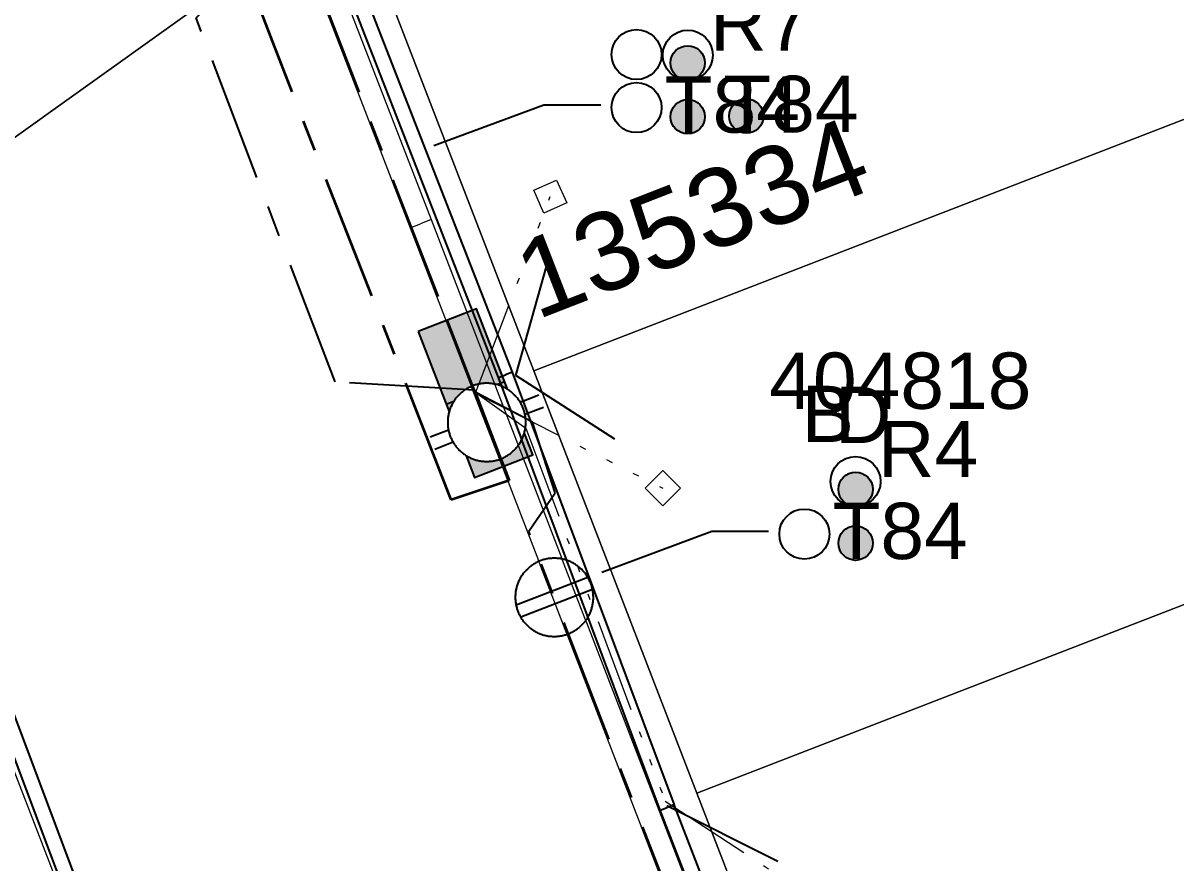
# Model space of a CAD drawing. Header units: metres. Extents: x 0 to 311631, y 0 to 6270612.
# Drawn here: x 311130.62 to 311167.52, y 6269927.39 to 6269954.25 of the extents above; entities that cross this region are included whole.
import ezdxf
from ezdxf import colors
from ezdxf.entities.mleader import LeaderData, LeaderLine
from ezdxf.enums import TextEntityAlignment as Align
from ezdxf.math import Vec2, Vec3

# ---------------------------------------------------------------- set-up
doc = ezdxf.new("R2010")
doc.units = ezdxf.units.M
doc.linetypes.add('Cable Exist UG', pattern=[7, 4, -1, 1, -1])
doc.linetypes.add('PHANTOMX2', pattern=[6.6, 3, -0.75, 0.2, -0.75, 0.2, -0.75, 0.2, -0.75])
doc.layers.get('0').update_dxf_attribs({"color": 6})
for name, color, linetype, lineweight in [('_User Miscellaneous1', 30, 'Continuous', 13), ('_User_LV_Exist', 5, 'Continuous', 35), ('Cadastre Developer_SP_NEW', 92, 'Continuous', 15), ('Cadastre Land Parcels_SP_EXT', 118, 'Continuous', 15), ('Cadastre Roads_SP_EXT', 218, 'Continuous', 15), ('Mains_LV_EXT', 163, 'Continuous', 25), ('Mains_LV_SL_EXT', 135, 'Continuous', 25), ('Services_SP_EXT', 42, 'PHANTOMX2', 20), ('Services_SP_MOD', 3, 'PHANTOMX2', 20)]:
    doc.layers.add(name, color=color, linetype=linetype, lineweight=lineweight)
for name, color, linetype in [('Duct_SP_EXT', 30, 'Continuous'), ('Equip_LV_EXT', 7, 'Continuous'), ('SupportsUG_SP_LV_EXT', 7, 'Continuous'), ('Trench_SP_EXT', 7, 'Continuous')]:
    doc.layers.add(name, color=color, linetype=linetype)
doc.styles.add('iecARIAL', font='arial.ttf', dxfattribs={"height": 2})
doc.styles.get("Standard").update_dxf_attribs({"font": 'arial.ttf'})

# ---------------------------------------------------------------- blocks, each defined once
blk = doc.blocks.new('PILLAR_EXT')
blk.add_hatch(color=256).paths.add_polyline_path([(-2.5, 1), (-2.5, -1), (2.5, -1), (2.5, 1)])
for p, q in [((0, 1), (0, -1)), ((-2.5, 0), (2.5, 0))]:
    blk.add_line(p, q)
at = {"ltscale": 10}
blk.add_line((2.5, 0), (-2.5, 0), dxfattribs=at)
blk.add_lwpolyline([(-2.5, -1), (-1.25, -1), (1.25, -1), (2.5, -1), (2.5, 1), (-2.5, 1)], close=True)
at = {"width": 0.9, "flags": 8}
blk.add_attdef('ASSET_NUM', text='', height=2, rotation=90, dxfattribs=at).set_placement((-2, 4), align=Align.MIDDLE_LEFT)
for tag, p, flags in [('OWNED_BY', (0, -0.2), 9), ('STATE', (0, -0.4), 9), ('SUPPORT_TYPE', (0, -0.6), 9), ('USAGE', (0, -0.8), 9), ('LEGEND', (0, -1), 9), ('LOCATION', (0, -1.2), 9), ('NOTES', (0, -1.4), 9), ('PARENT', (0, -1.6), 9), ('STREETNAME', (0, -1.8), 9), ('SUBURB', (0, -2), 1)]:
    blk.add_attdef(tag, p, '', height=0.2, dxfattribs=dict(flags=flags))
blk = doc.blocks.new('DUCT_EXT')
blk.add_circle((0, 0.8), 0.8)
at = {"flags": 1}
blk.add_attdef('Z', (0, 0), '', height=0.2, dxfattribs=at)
at = {"flags": 9}
for tag, p in [('DUCT_CODE', (0, 0)), ('XSECT_TYPE', (0, -0.2)), ('FB_REFERENCE', (0, -0.4)), ('STATE', (0, -0.6)), ('NOTES', (0, -0.8))]:
    blk.add_attdef(tag, text='', height=0.2, dxfattribs=at).set_placement(p, align=Align.MIDDLE_LEFT)
blk = doc.blocks.new('CCP_EXT')
at = {"flags": 9}
for tag, p in [('OWNED_BY', (0, -1)), ('USAGE', (0, -1.2)), ('LEGEND', (0, -1.4)), ('STATE', (0, -1.8)), ('LIFE_SUPPORT', (0, -1.6)), ('NOTES', (0, -2))]:
    blk.add_attdef(tag, text='', height=0.2, dxfattribs=at).set_placement(p, align=Align.MIDDLE_LEFT)
blk.add_wipeout([(0, 0.566), (0.566, 0), (0, -0.566), (-0.566, 0)])
blk.add_lwpolyline([(-0.566, 0), (0, 0.566), (0.566, 0), (0, -0.566), (-0.566, 0)])
at = {"flags": 1}
blk.add_attdef('Z', (0, 0), '', height=0.2, dxfattribs=at)
at = {"flags": 9}
for tag, p in [('CCP_TYPE', (0, 0)), ('CONSTRUCTED_VOLTAGE', (0, -0.2)), ('NO_PHASES', (0, -0.4)), ('OPERATING_VOLTAGE', (0, -0.6)), ('ORIENTATION', (0, -0.8))]:
    blk.add_attdef(tag, text='', height=0.2, dxfattribs=at).set_placement(p, align=Align.MIDDLE_LEFT)
blk = doc.blocks.new('LV_UG_LINKS_OPEN_EXT')
at = {"layer": 'Equip_LV_EXT'}
for tag, height, flags, p in [('ACTUAL_STATUS', 0.167, 9, (3.167, -1.667)), ('CONSTRUCTED_VOLTAGE', 0.167, 9, (3.167, -1.833)), ('NO_PHASES', 0.167, 9, (3.167, -2)), ('OPERATING_VOLTAGE', 0.2, 9, (3, -2.6)), ('ORIENTATION', 0.2, 9, (3, -2.8)), ('STATE', 0.2, 9, (3, -3)), ('SWITCH_TYPE', 0.2, 9, (3, -3.2)), ('USAGE', 0.2, 9, (3, -3.4)), ('NOTES', 0.2, 9, (3, -3.6)), ('OWNED_BY', 0.2, 9, (3, -3.8)), ('OPERATED_BY', 0.2, 9, (3, -4)), ('MAINTAINED_BY', 0.2, 9, (3, -4.2)), ('NUMBER_OF_PHASES', 0.2, 9, (3, -4.4)), ('TYPE', 0.2, 9, (3, -4.6)), ('Z', 0.2, 1, (3, -4.8))]:
    blk.add_attdef(tag, text='', height=height, dxfattribs=dict(at, flags=flags)).set_placement(p, align=Align.MIDDLE_LEFT)
blk.add_wipeout([(4, 1.25), (3.969, 1.25), (3.939, 1.248), (3.908, 1.247), (3.877, 1.244), (3.847, 1.241), (3.817, 1.236), (3.786, 1.232), (3.756, 1.226), (3.726, 1.22), (3.696, 1.213), (3.667, 1.205), (3.637, 1.196), (3.608, 1.187), (3.579, 1.177), (3.55, 1.166), (3.522, 1.155), (3.493, 1.143), (3.466, 1.13), (3.438, 1.117), (3.411, 1.102), (3.384, 1.088), (3.357, 1.072), (3.331, 1.056), (3.306, 1.039), (3.28, 1.022), (3.255, 1.004), (3.231, 0.985), (3.207, 0.966), (3.184, 0.947), (3.161, 0.926), (3.138, 0.905), (3.116, 0.884), (3.095, 0.862), (3.074, 0.839), (3.053, 0.816), (3.034, 0.793), (3.015, 0.769), (2.996, 0.745), (2.978, 0.72), (2.961, 0.694), (2.944, 0.669), (2.928, 0.643), (2.912, 0.616), (2.898, 0.589), (2.883, 0.562), (2.87, 0.534), (2.857, 0.507), (2.845, 0.478), (2.834, 0.45), (2.823, 0.421), (2.813, 0.392), (2.804, 0.363), (2.795, 0.333), (2.787, 0.304), (2.78, 0.274), (2.774, 0.244), (2.768, 0.214), (2.764, 0.183), (2.759, 0.153), (2.756, 0.123), (2.753, 0.092), (2.752, 0.061), (2.75, 0.031), (2.75, 0), (2.75, -0.031), (2.752, -0.061), (2.753, -0.092), (2.756, -0.123), (2.759, -0.153), (2.764, -0.183), (2.768, -0.214), (2.774, -0.244), (2.78, -0.274), (2.787, -0.304), (2.795, -0.333), (2.804, -0.363), (2.813, -0.392), (2.823, -0.421), (2.834, -0.45), (2.845, -0.478), (2.857, -0.507), (2.87, -0.534), (2.883, -0.562), (2.898, -0.589), (2.912, -0.616), (2.928, -0.643), (2.944, -0.669), (2.961, -0.694), (2.978, -0.72), (2.996, -0.745), (3.015, -0.769), (3.034, -0.793), (3.053, -0.816), (3.074, -0.839), (3.095, -0.862), (3.116, -0.884), (3.138, -0.905), (3.161, -0.926), (3.184, -0.947), (3.207, -0.966), (3.231, -0.985), (3.255, -1.004), (3.28, -1.022), (3.306, -1.039), (3.331, -1.056), (3.357, -1.072), (3.384, -1.088), (3.411, -1.102), (3.438, -1.117), (3.466, -1.13), (3.493, -1.143), (3.522, -1.155), (3.55, -1.166), (3.579, -1.177), (3.608, -1.187), (3.637, -1.196), (3.667, -1.205), (3.696, -1.213), (3.726, -1.22), (3.756, -1.226), (3.786, -1.232), (3.817, -1.236), (3.847, -1.241), (3.877, -1.244), (3.908, -1.247), (3.939, -1.248), (3.969, -1.25), (4, -1.25), (4.031, -1.25), (4.061, -1.248), (4.092, -1.247), (4.123, -1.244), (4.153, -1.241), (4.183, -1.236), (4.214, -1.232), (4.244, -1.226), (4.274, -1.22), (4.304, -1.213), (4.333, -1.205), (4.363, -1.196), (4.392, -1.187), (4.421, -1.177), (4.45, -1.166), (4.478, -1.155), (4.507, -1.143), (4.534, -1.13), (4.562, -1.117), (4.589, -1.102), (4.616, -1.088), (4.643, -1.072), (4.669, -1.056), (4.694, -1.039), (4.72, -1.022), (4.745, -1.004), (4.769, -0.985), (4.793, -0.966), (4.816, -0.947), (4.839, -0.926), (4.862, -0.905), (4.884, -0.884), (4.905, -0.862), (4.926, -0.839), (4.947, -0.816), (4.966, -0.793), (4.985, -0.769), (5.004, -0.745), (5.022, -0.72), (5.039, -0.694), (5.056, -0.669), (5.072, -0.643), (5.088, -0.616), (5.102, -0.589), (5.117, -0.562), (5.13, -0.534), (5.143, -0.507), (5.155, -0.478), (5.166, -0.45), (5.177, -0.421), (5.187, -0.392), (5.196, -0.363), (5.205, -0.333), (5.213, -0.304), (5.22, -0.274), (5.226, -0.244), (5.232, -0.214), (5.236, -0.183), (5.241, -0.153), (5.244, -0.123), (5.247, -0.092), (5.248, -0.061), (5.25, -0.031), (5.25, 0), (5.25, 0.031), (5.248, 0.061), (5.247, 0.092), (5.244, 0.123), (5.241, 0.153), (5.236, 0.183), (5.232, 0.214), (5.226, 0.244), (5.22, 0.274), (5.213, 0.304), (5.205, 0.333), (5.196, 0.363), (5.187, 0.392), (5.177, 0.421), (5.166, 0.45), (5.155, 0.478), (5.143, 0.507), (5.13, 0.534), (5.117, 0.562), (5.102, 0.589), (5.088, 0.616), (5.072, 0.643), (5.056, 0.669), (5.039, 0.694), (5.022, 0.72), (5.004, 0.745), (4.985, 0.769), (4.966, 0.793), (4.947, 0.816), (4.926, 0.839), (4.905, 0.862), (4.884, 0.884), (4.862, 0.905), (4.839, 0.926), (4.816, 0.947), (4.793, 0.966), (4.769, 0.985), (4.745, 1.004), (4.72, 1.022), (4.694, 1.039), (4.669, 1.056), (4.643, 1.072), (4.616, 1.088), (4.589, 1.102), (4.562, 1.117), (4.534, 1.13), (4.507, 1.143), (4.478, 1.155), (4.45, 1.166), (4.421, 1.177), (4.392, 1.187), (4.363, 1.196), (4.333, 1.205), (4.304, 1.213), (4.274, 1.22), (4.244, 1.226), (4.214, 1.232), (4.183, 1.236), (4.153, 1.241), (4.123, 1.244), (4.092, 1.247), (4.061, 1.248), (4.031, 1.25)]).dxf.layer = 'Equip_LV_EXT'
for p, q in [((3.792, 1.863), (3.792, 1.232)), ((4.208, 1.863), (4.208, 1.232)), ((3.792, -1.232), (3.792, -1.863)), ((4.208, -1.232), (4.208, -1.863))]:
    blk.add_line(p, q, dxfattribs=at)
at = {"layer": 'Equip_LV_EXT', "flags": 128}
blk.add_lwpolyline([(4, 1.25), (3.969, 1.25), (3.939, 1.248), (3.908, 1.247), (3.877, 1.244), (3.847, 1.241), (3.817, 1.236), (3.786, 1.232), (3.756, 1.226), (3.726, 1.22), (3.696, 1.213), (3.667, 1.205), (3.637, 1.196), (3.608, 1.187), (3.579, 1.177), (3.55, 1.166), (3.522, 1.155), (3.493, 1.143), (3.466, 1.13), (3.438, 1.117), (3.411, 1.102), (3.384, 1.088), (3.357, 1.072), (3.331, 1.056), (3.306, 1.039), (3.28, 1.022), (3.255, 1.004), (3.231, 0.985), (3.207, 0.966), (3.184, 0.947), (3.161, 0.926), (3.138, 0.905), (3.116, 0.884), (3.095, 0.862), (3.074, 0.839), (3.053, 0.816), (3.034, 0.793), (3.015, 0.769), (2.996, 0.745), (2.978, 0.72), (2.961, 0.694), (2.944, 0.669), (2.928, 0.643), (2.912, 0.616), (2.898, 0.589), (2.883, 0.562), (2.87, 0.534), (2.857, 0.507), (2.845, 0.478), (2.834, 0.45), (2.823, 0.421), (2.813, 0.392), (2.804, 0.363), (2.795, 0.333), (2.787, 0.304), (2.78, 0.274), (2.774, 0.244), (2.768, 0.214), (2.764, 0.183), (2.759, 0.153), (2.756, 0.123), (2.753, 0.092), (2.752, 0.061), (2.75, 0.031), (2.75, 0), (2.75, -0.031), (2.752, -0.061), (2.753, -0.092), (2.756, -0.123), (2.759, -0.153), (2.764, -0.183), (2.768, -0.214), (2.774, -0.244), (2.78, -0.274), (2.787, -0.304), (2.795, -0.333), (2.804, -0.363), (2.813, -0.392), (2.823, -0.421), (2.834, -0.45), (2.845, -0.478), (2.857, -0.507), (2.87, -0.534), (2.883, -0.562), (2.898, -0.589), (2.912, -0.616), (2.928, -0.643), (2.944, -0.669), (2.961, -0.694), (2.978, -0.72), (2.996, -0.745), (3.015, -0.769), (3.034, -0.793), (3.053, -0.816), (3.074, -0.839), (3.095, -0.862), (3.116, -0.884), (3.138, -0.905), (3.161, -0.926), (3.184, -0.947), (3.207, -0.966), (3.231, -0.985), (3.255, -1.004), (3.28, -1.022), (3.306, -1.039), (3.331, -1.056), (3.357, -1.072), (3.384, -1.088), (3.411, -1.102), (3.438, -1.117), (3.466, -1.13), (3.493, -1.143), (3.522, -1.155), (3.55, -1.166), (3.579, -1.177), (3.608, -1.187), (3.637, -1.196), (3.667, -1.205), (3.696, -1.213), (3.726, -1.22), (3.756, -1.226), (3.786, -1.232), (3.817, -1.236), (3.847, -1.241), (3.877, -1.244), (3.908, -1.247), (3.939, -1.248), (3.969, -1.25), (4, -1.25), (4.031, -1.25), (4.061, -1.248), (4.092, -1.247), (4.123, -1.244), (4.153, -1.241), (4.183, -1.236), (4.214, -1.232), (4.244, -1.226), (4.274, -1.22), (4.304, -1.213), (4.333, -1.205), (4.363, -1.196), (4.392, -1.187), (4.421, -1.177), (4.45, -1.166), (4.478, -1.155), (4.507, -1.143), (4.534, -1.13), (4.562, -1.117), (4.589, -1.102), (4.616, -1.088), (4.643, -1.072), (4.669, -1.056), (4.694, -1.039), (4.72, -1.022), (4.745, -1.004), (4.769, -0.985), (4.793, -0.966), (4.816, -0.947), (4.839, -0.926), (4.862, -0.905), (4.884, -0.884), (4.905, -0.862), (4.926, -0.839), (4.947, -0.816), (4.966, -0.793), (4.985, -0.769), (5.004, -0.745), (5.022, -0.72), (5.039, -0.694), (5.056, -0.669), (5.072, -0.643), (5.088, -0.616), (5.102, -0.589), (5.117, -0.562), (5.13, -0.534), (5.143, -0.507), (5.155, -0.478), (5.166, -0.45), (5.177, -0.421), (5.187, -0.392), (5.196, -0.363), (5.205, -0.333), (5.213, -0.304), (5.22, -0.274), (5.226, -0.244), (5.232, -0.214), (5.236, -0.183), (5.241, -0.153), (5.244, -0.123), (5.247, -0.092), (5.248, -0.061), (5.25, -0.031), (5.25, 0), (5.25, 0.031), (5.248, 0.061), (5.247, 0.092), (5.244, 0.123), (5.241, 0.153), (5.236, 0.183), (5.232, 0.214), (5.226, 0.244), (5.22, 0.274), (5.213, 0.304), (5.205, 0.333), (5.196, 0.363), (5.187, 0.392), (5.177, 0.421), (5.166, 0.45), (5.155, 0.478), (5.143, 0.507), (5.13, 0.534), (5.117, 0.562), (5.102, 0.589), (5.088, 0.616), (5.072, 0.643), (5.056, 0.669), (5.039, 0.694), (5.022, 0.72), (5.004, 0.745), (4.985, 0.769), (4.966, 0.793), (4.947, 0.816), (4.926, 0.839), (4.905, 0.862), (4.884, 0.884), (4.862, 0.905), (4.839, 0.926), (4.816, 0.947), (4.793, 0.966), (4.769, 0.985), (4.745, 1.004), (4.72, 1.022), (4.694, 1.039), (4.669, 1.056), (4.643, 1.072), (4.616, 1.088), (4.589, 1.102), (4.562, 1.117), (4.534, 1.13), (4.507, 1.143), (4.478, 1.155), (4.45, 1.166), (4.421, 1.177), (4.392, 1.187), (4.363, 1.196), (4.333, 1.205), (4.304, 1.213), (4.274, 1.22), (4.244, 1.226), (4.214, 1.232), (4.183, 1.236), (4.153, 1.241), (4.123, 1.244), (4.092, 1.247), (4.061, 1.248), (4.031, 1.25)], close=True, dxfattribs=at)
blk = doc.blocks.new('LV_UG_LINKS_CLOSED_EXT')
at = {"layer": 'Equip_LV_EXT'}
for tag, flags, p in [('ACTUAL_STATUS', 9, (3, -2)), ('CONSTRUCTED_VOLTAGE', 9, (3, -2.2)), ('OPERATING_VOLTAGE', 9, (3, -2.6)), ('NO_PHASES', 9, (3, -2.4)), ('ORIENTATION', 9, (3, -2.8)), ('STATE', 9, (3, -3)), ('SWITCH_TYPE', 9, (3, -3.2)), ('USAGE', 9, (3, -3.4)), ('NOTES', 9, (3, -3.6)), ('OWNED_BY', 9, (3, -3.8)), ('OPERATED_BY', 9, (3, -4)), ('MAINTAINED_BY', 9, (3, -4.2)), ('NUMBER_OF_PHASES', 9, (3, -4.4)), ('TYPE', 9, (3, -4.6)), ('Z', 1, (3, -4.8))]:
    blk.add_attdef(tag, text='', height=0.2, dxfattribs=dict(at, flags=flags)).set_placement(p, align=Align.MIDDLE_LEFT)
blk.add_wipeout([(4, 1.25), (3.969, 1.25), (3.939, 1.248), (3.908, 1.247), (3.877, 1.244), (3.847, 1.241), (3.817, 1.236), (3.786, 1.232), (3.756, 1.226), (3.726, 1.22), (3.696, 1.213), (3.667, 1.205), (3.637, 1.196), (3.608, 1.187), (3.579, 1.177), (3.55, 1.166), (3.522, 1.155), (3.493, 1.143), (3.466, 1.13), (3.438, 1.117), (3.411, 1.102), (3.384, 1.088), (3.357, 1.072), (3.331, 1.056), (3.306, 1.039), (3.28, 1.022), (3.255, 1.004), (3.231, 0.985), (3.207, 0.966), (3.184, 0.947), (3.161, 0.926), (3.138, 0.905), (3.116, 0.884), (3.095, 0.862), (3.074, 0.839), (3.053, 0.816), (3.034, 0.793), (3.015, 0.769), (2.996, 0.745), (2.978, 0.72), (2.961, 0.694), (2.944, 0.669), (2.928, 0.643), (2.912, 0.616), (2.898, 0.589), (2.883, 0.562), (2.87, 0.534), (2.857, 0.507), (2.845, 0.478), (2.834, 0.45), (2.823, 0.421), (2.813, 0.392), (2.804, 0.363), (2.795, 0.333), (2.787, 0.304), (2.78, 0.274), (2.774, 0.244), (2.768, 0.214), (2.764, 0.183), (2.759, 0.153), (2.756, 0.123), (2.753, 0.092), (2.752, 0.061), (2.75, 0.031), (2.75, 0), (2.75, -0.031), (2.752, -0.061), (2.753, -0.092), (2.756, -0.123), (2.759, -0.153), (2.764, -0.183), (2.768, -0.214), (2.774, -0.244), (2.78, -0.274), (2.787, -0.304), (2.795, -0.333), (2.804, -0.363), (2.813, -0.392), (2.823, -0.421), (2.834, -0.45), (2.845, -0.478), (2.857, -0.507), (2.87, -0.534), (2.883, -0.562), (2.898, -0.589), (2.912, -0.616), (2.928, -0.643), (2.944, -0.669), (2.961, -0.694), (2.978, -0.72), (2.996, -0.745), (3.015, -0.769), (3.034, -0.793), (3.053, -0.816), (3.074, -0.839), (3.095, -0.862), (3.116, -0.884), (3.138, -0.905), (3.161, -0.926), (3.184, -0.947), (3.207, -0.966), (3.231, -0.985), (3.255, -1.004), (3.28, -1.022), (3.306, -1.039), (3.331, -1.056), (3.357, -1.072), (3.384, -1.088), (3.411, -1.102), (3.438, -1.117), (3.466, -1.13), (3.493, -1.143), (3.522, -1.155), (3.55, -1.166), (3.579, -1.177), (3.608, -1.187), (3.637, -1.196), (3.667, -1.205), (3.696, -1.213), (3.726, -1.22), (3.756, -1.226), (3.786, -1.232), (3.817, -1.236), (3.847, -1.241), (3.877, -1.244), (3.908, -1.247), (3.939, -1.248), (3.969, -1.25), (4, -1.25), (4.031, -1.25), (4.061, -1.248), (4.092, -1.247), (4.123, -1.244), (4.153, -1.241), (4.183, -1.236), (4.214, -1.232), (4.244, -1.226), (4.274, -1.22), (4.304, -1.213), (4.333, -1.205), (4.363, -1.196), (4.392, -1.187), (4.421, -1.177), (4.45, -1.166), (4.478, -1.155), (4.507, -1.143), (4.534, -1.13), (4.562, -1.117), (4.589, -1.102), (4.616, -1.088), (4.643, -1.072), (4.669, -1.056), (4.694, -1.039), (4.72, -1.022), (4.745, -1.004), (4.769, -0.985), (4.793, -0.966), (4.816, -0.947), (4.839, -0.926), (4.862, -0.905), (4.884, -0.884), (4.905, -0.862), (4.926, -0.839), (4.947, -0.816), (4.966, -0.793), (4.985, -0.769), (5.004, -0.745), (5.022, -0.72), (5.039, -0.694), (5.056, -0.669), (5.072, -0.643), (5.088, -0.616), (5.102, -0.589), (5.117, -0.562), (5.13, -0.534), (5.143, -0.507), (5.155, -0.478), (5.166, -0.45), (5.177, -0.421), (5.187, -0.392), (5.196, -0.363), (5.205, -0.333), (5.213, -0.304), (5.22, -0.274), (5.226, -0.244), (5.232, -0.214), (5.236, -0.183), (5.241, -0.153), (5.244, -0.123), (5.247, -0.092), (5.248, -0.061), (5.25, -0.031), (5.25, 0), (5.25, 0.031), (5.248, 0.061), (5.247, 0.092), (5.244, 0.123), (5.241, 0.153), (5.236, 0.183), (5.232, 0.214), (5.226, 0.244), (5.22, 0.274), (5.213, 0.304), (5.205, 0.333), (5.196, 0.363), (5.187, 0.392), (5.177, 0.421), (5.166, 0.45), (5.155, 0.478), (5.143, 0.507), (5.13, 0.534), (5.117, 0.562), (5.102, 0.589), (5.088, 0.616), (5.072, 0.643), (5.056, 0.669), (5.039, 0.694), (5.022, 0.72), (5.004, 0.745), (4.985, 0.769), (4.966, 0.793), (4.947, 0.816), (4.926, 0.839), (4.905, 0.862), (4.884, 0.884), (4.862, 0.905), (4.839, 0.926), (4.816, 0.947), (4.793, 0.966), (4.769, 0.985), (4.745, 1.004), (4.72, 1.022), (4.694, 1.039), (4.669, 1.056), (4.643, 1.072), (4.616, 1.088), (4.589, 1.102), (4.562, 1.117), (4.534, 1.13), (4.507, 1.143), (4.478, 1.155), (4.45, 1.166), (4.421, 1.177), (4.392, 1.187), (4.363, 1.196), (4.333, 1.205), (4.304, 1.213), (4.274, 1.22), (4.244, 1.226), (4.214, 1.232), (4.183, 1.236), (4.153, 1.241), (4.123, 1.244), (4.092, 1.247), (4.061, 1.248), (4.031, 1.25)]).dxf.layer = 'Equip_LV_EXT'
for p, q in [((3.792, 1.232), (3.792, -1.232)), ((4.208, 1.232), (4.208, -1.232))]:
    blk.add_line(p, q, dxfattribs=at)
at = {"layer": 'Equip_LV_EXT', "flags": 128}
blk.add_lwpolyline([(4, 1.25), (3.969, 1.25), (3.939, 1.248), (3.908, 1.247), (3.877, 1.244), (3.847, 1.241), (3.817, 1.236), (3.786, 1.232), (3.756, 1.226), (3.726, 1.22), (3.696, 1.213), (3.667, 1.205), (3.637, 1.196), (3.608, 1.187), (3.579, 1.177), (3.55, 1.166), (3.522, 1.155), (3.493, 1.143), (3.466, 1.13), (3.438, 1.117), (3.411, 1.102), (3.384, 1.088), (3.357, 1.072), (3.331, 1.056), (3.306, 1.039), (3.28, 1.022), (3.255, 1.004), (3.231, 0.985), (3.207, 0.966), (3.184, 0.947), (3.161, 0.926), (3.138, 0.905), (3.116, 0.884), (3.095, 0.862), (3.074, 0.839), (3.053, 0.816), (3.034, 0.793), (3.015, 0.769), (2.996, 0.745), (2.978, 0.72), (2.961, 0.694), (2.944, 0.669), (2.928, 0.643), (2.912, 0.616), (2.898, 0.589), (2.883, 0.562), (2.87, 0.534), (2.857, 0.507), (2.845, 0.478), (2.834, 0.45), (2.823, 0.421), (2.813, 0.392), (2.804, 0.363), (2.795, 0.333), (2.787, 0.304), (2.78, 0.274), (2.774, 0.244), (2.768, 0.214), (2.764, 0.183), (2.759, 0.153), (2.756, 0.123), (2.753, 0.092), (2.752, 0.061), (2.75, 0.031), (2.75, 0), (2.75, -0.031), (2.752, -0.061), (2.753, -0.092), (2.756, -0.123), (2.759, -0.153), (2.764, -0.183), (2.768, -0.214), (2.774, -0.244), (2.78, -0.274), (2.787, -0.304), (2.795, -0.333), (2.804, -0.363), (2.813, -0.392), (2.823, -0.421), (2.834, -0.45), (2.845, -0.478), (2.857, -0.507), (2.87, -0.534), (2.883, -0.562), (2.898, -0.589), (2.912, -0.616), (2.928, -0.643), (2.944, -0.669), (2.961, -0.694), (2.978, -0.72), (2.996, -0.745), (3.015, -0.769), (3.034, -0.793), (3.053, -0.816), (3.074, -0.839), (3.095, -0.862), (3.116, -0.884), (3.138, -0.905), (3.161, -0.926), (3.184, -0.947), (3.207, -0.966), (3.231, -0.985), (3.255, -1.004), (3.28, -1.022), (3.306, -1.039), (3.331, -1.056), (3.357, -1.072), (3.384, -1.088), (3.411, -1.102), (3.438, -1.117), (3.466, -1.13), (3.493, -1.143), (3.522, -1.155), (3.55, -1.166), (3.579, -1.177), (3.608, -1.187), (3.637, -1.196), (3.667, -1.205), (3.696, -1.213), (3.726, -1.22), (3.756, -1.226), (3.786, -1.232), (3.817, -1.236), (3.847, -1.241), (3.877, -1.244), (3.908, -1.247), (3.939, -1.248), (3.969, -1.25), (4, -1.25), (4.031, -1.25), (4.061, -1.248), (4.092, -1.247), (4.123, -1.244), (4.153, -1.241), (4.183, -1.236), (4.214, -1.232), (4.244, -1.226), (4.274, -1.22), (4.304, -1.213), (4.333, -1.205), (4.363, -1.196), (4.392, -1.187), (4.421, -1.177), (4.45, -1.166), (4.478, -1.155), (4.507, -1.143), (4.534, -1.13), (4.562, -1.117), (4.589, -1.102), (4.616, -1.088), (4.643, -1.072), (4.669, -1.056), (4.694, -1.039), (4.72, -1.022), (4.745, -1.004), (4.769, -0.985), (4.793, -0.966), (4.816, -0.947), (4.839, -0.926), (4.862, -0.905), (4.884, -0.884), (4.905, -0.862), (4.926, -0.839), (4.947, -0.816), (4.966, -0.793), (4.985, -0.769), (5.004, -0.745), (5.022, -0.72), (5.039, -0.694), (5.056, -0.669), (5.072, -0.643), (5.088, -0.616), (5.102, -0.589), (5.117, -0.562), (5.13, -0.534), (5.143, -0.507), (5.155, -0.478), (5.166, -0.45), (5.177, -0.421), (5.187, -0.392), (5.196, -0.363), (5.205, -0.333), (5.213, -0.304), (5.22, -0.274), (5.226, -0.244), (5.232, -0.214), (5.236, -0.183), (5.241, -0.153), (5.244, -0.123), (5.247, -0.092), (5.248, -0.061), (5.25, -0.031), (5.25, 0), (5.25, 0.031), (5.248, 0.061), (5.247, 0.092), (5.244, 0.123), (5.241, 0.153), (5.236, 0.183), (5.232, 0.214), (5.226, 0.244), (5.22, 0.274), (5.213, 0.304), (5.205, 0.333), (5.196, 0.363), (5.187, 0.392), (5.177, 0.421), (5.166, 0.45), (5.155, 0.478), (5.143, 0.507), (5.13, 0.534), (5.117, 0.562), (5.102, 0.589), (5.088, 0.616), (5.072, 0.643), (5.056, 0.669), (5.039, 0.694), (5.022, 0.72), (5.004, 0.745), (4.985, 0.769), (4.966, 0.793), (4.947, 0.816), (4.926, 0.839), (4.905, 0.862), (4.884, 0.884), (4.862, 0.905), (4.839, 0.926), (4.816, 0.947), (4.793, 0.966), (4.769, 0.985), (4.745, 1.004), (4.72, 1.022), (4.694, 1.039), (4.669, 1.056), (4.643, 1.072), (4.616, 1.088), (4.589, 1.102), (4.562, 1.117), (4.534, 1.13), (4.507, 1.143), (4.478, 1.155), (4.45, 1.166), (4.421, 1.177), (4.392, 1.187), (4.363, 1.196), (4.333, 1.205), (4.304, 1.213), (4.274, 1.22), (4.244, 1.226), (4.214, 1.232), (4.183, 1.236), (4.153, 1.241), (4.123, 1.244), (4.092, 1.247), (4.061, 1.248), (4.031, 1.25)], close=True, dxfattribs=at)
blk = doc.blocks.new('CABLE_LARGE_EXT')
h = blk.add_hatch(color=256)
edge = h.paths.add_edge_path()
edge.add_arc((0, 0.55), 0.55, 0, 360)
blk.add_circle((0, 0.55), 0.55)
at = {"flags": 1}
blk.add_attdef('Z', (0, 0), '', height=0.2, dxfattribs=at)
at = {"flags": 9}
for tag, p in [('COND_CODE', (0, 0)), ('STATE', (0, -0.4)), ('FB_REFERENCE', (0, -0.2)), ('XSECT_SIZE', (0, -0.6)), ('NOTES', (0, -0.8))]:
    blk.add_attdef(tag, text='', height=0.2, dxfattribs=at).set_placement(p, align=Align.MIDDLE_LEFT)

msp = doc.modelspace()

# ---------------------------------------------------------------- linework, layer by layer
at = {"layer": '_User Miscellaneous1', "transparency": 33554687}
for p, q in [((311139.075, 6269959.882), (311143.677, 6269947.962)), ((311138.403, 6269959.623), (311143.006, 6269947.703)), ((311143.006, 6269947.703), (311143.342, 6269947.832)), ((311143.677, 6269947.962), (311143.342, 6269947.832))]:
    msp.add_line(p, q, dxfattribs=at)
at = {"layer": 'Cadastre Land Parcels_SP_EXT', "linetype": 'Continuous'}
for points in [[(311174.986, 6269953.96), (311167.677, 6269972.844), (311143.428, 6269963.471), (311141.108, 6269958.284), (311146.967, 6269943.124), (311174.986, 6269953.96)], [(311180.208, 6269940.461), (311174.986, 6269953.96), (311146.967, 6269943.124), (311152.186, 6269929.623), (311180.208, 6269940.461)], [(311185.438, 6269926.95), (311180.208, 6269940.461), (311152.186, 6269929.623), (311157.41, 6269916.108), (311185.438, 6269926.95)]]:
    msp.add_lwpolyline(points, close=True, dxfattribs=at)
at = {"layer": 'Cadastre Roads_SP_EXT', "linetype": 'Continuous'}
msp.add_lwpolyline([(311124.191, 6269946.195), (311141.108, 6269958.284), (311136.427, 6269970.393), (311120.307, 6269956.251), (311122.75, 6269949.926), (311120.463, 6269944.755), (311124.191, 6269946.195)], close=True, dxfattribs=at)
at = {"layer": 'Duct_SP_EXT'}
for p, q in [((311123.608, 6269949.964), (311133.821, 6269922.847)), ((311123.158, 6269949.794), (311133.371, 6269922.677)), ((311151.463, 6269929.251), (311151.239, 6269929.164)), ((311151.464, 6269929.249), (311151.239, 6269929.164)), ((311161.227, 6269903.985), (311151.463, 6269929.251)), ((311151.014, 6269929.08), (311151.239, 6269929.164)), ((311151.015, 6269929.078), (311151.239, 6269929.164)), ((311160.78, 6269903.812), (311151.015, 6269929.078))]:
    msp.add_line(p, q, dxfattribs=at)
for points in [[(311149.111, 6269951.621), (311147.29, 6269951.621), (311143.768, 6269950.319)], [(311154.482, 6269937.984), (311152.66, 6269937.984), (311149.139, 6269936.682)]]:
    msp.add_lwpolyline(points, dxfattribs=at)
at = {"layer": 'Trench_SP_EXT', "linetype": 'Cable Exist UG'}
for points in [[(311149.562, 6269940.946), (311146.386, 6269942.982), (311147.398, 6269946.542)], [(311154.779, 6269927.431), (311151.219, 6269929.215)]]:
    msp.add_lwpolyline(points, dxfattribs=at)

# ---------------------------------------------------------------- block references
at = {"layer": 'Duct_SP_EXT'}
for name, p in [('DUCT_EXT', (311150.253, 6269952.441)), ('DUCT_EXT', (311151.892, 6269952.424)), ('CABLE_LARGE_EXT', (311151.892, 6269952.424)), ('DUCT_EXT', (311150.253, 6269950.744)), ('CABLE_LARGE_EXT', (311151.892, 6269950.703)), ('CABLE_LARGE_EXT', (311153.768, 6269950.723)), ('DUCT_EXT', (311157.263, 6269938.787)), ('CABLE_LARGE_EXT', (311157.263, 6269938.787)), ('DUCT_EXT', (311155.624, 6269937.107)), ('CABLE_LARGE_EXT', (311157.263, 6269937.066))]:
    msp.add_blockref(name, p, dxfattribs=at)
at = {"layer": 'SupportsUG_SP_LV_EXT'}
ref = msp.add_blockref('PILLAR_EXT', (311145.098, 6269942.412), dxfattribs=dict(at, rotation=291.1330036047397))
ref.add_attrib('ASSET_NUM', '135334', dxfattribs={"layer": '0', "height": 2.5, "rotation": 21.2299, "style": 'iecARIAL'}).set_placement((311146.598, 6269945.912), align=Align.MIDDLE_LEFT)

# ---------------------------------------------------------------- texts
at = {"layer": 'Duct_SP_EXT'}
for s, p in [('R7', (311152.604, 6269953.364)), ('T84', (311151.152, 6269950.744)), ('T84', (311153.028, 6269950.763)), ('404818', (311154.501, 6269941.911)), ('B', (311155.537, 6269940.849)), ('D', (311156.597, 6269940.818)), ('R4', (311157.975, 6269939.727)), ('T84', (311156.522, 6269937.107))]:
    msp.add_text(s, height=1.8, dxfattribs=at).set_placement(p)

# ---------------------------------------------------------------- next in the draw order: block references
at = {"layer": 'Services_SP_EXT', "rotation": 249.1330036366762}
msp.add_blockref('CCP_EXT', (311147.493, 6269948.698), dxfattribs=at)
at = {"layer": 'Services_SP_EXT'}
msp.add_blockref('CCP_EXT', (311151.098, 6269939.371), dxfattribs=at)

# ---------------------------------------------------------------- next in the draw order: linework, layer by layer
at = {"layer": 'Cadastre Roads_SP_EXT', "linetype": 'Continuous'}
msp.add_lwpolyline([(311193.994, 6269821.464), (311188.286, 6269836.229), (311179.912, 6269857.895), (311170.909, 6269881.185), (311166.416, 6269892.807), (311164.714, 6269897.211), (311161.912, 6269904.458), (311157.41, 6269916.108), (311152.186, 6269929.623), (311146.967, 6269943.124), (311141.108, 6269958.284), (311124.191, 6269946.195), (311137.148, 6269912.668), (311142.369, 6269899.158), (311143.056, 6269897.378), (311146.872, 6269887.504), (311151.375, 6269875.852), (311156.322, 6269863.051), (311161.51, 6269849.627), (311166.734, 6269836.108), (311171.238, 6269824.454), (311175.742, 6269812.801), (311179.723, 6269802.498), (311193.994, 6269821.464)], close=True, dxfattribs=at)

# ---------------------------------------------------------------- next in the draw order: block references
at = {"layer": 'Equip_LV_EXT', "rotation": 291.1330036047397}
for name, p in [('LV_UG_LINKS_OPEN_EXT', (311144.017, 6269945.21)), ('LV_UG_LINKS_CLOSED_EXT', (311146.18, 6269939.614))]:
    msp.add_blockref(name, p, dxfattribs=at)

# ---------------------------------------------------------------- next in the draw order: linework, layer by layer
at = {"layer": '_User Miscellaneous1', "transparency": 33554687}
for p, q in [((311143.006, 6269947.703), (311155.813, 6269914.535)), ((311143.677, 6269947.962), (311156.484, 6269914.794))]:
    msp.add_line(p, q, dxfattribs=at)
at = {"layer": 'Duct_SP_EXT'}
for p, q in [((311146.287, 6269943.083), (311140.544, 6269957.809)), ((311145.839, 6269942.909), (311140.097, 6269957.635)), ((311145.838, 6269942.912), (311146.063, 6269942.996)), ((311151.014, 6269929.08), (311145.838, 6269942.912)), ((311145.839, 6269942.909), (311146.063, 6269942.996)), ((311146.287, 6269943.083), (311146.063, 6269942.996)), ((311146.288, 6269943.08), (311146.063, 6269942.996)), ((311151.464, 6269929.249), (311146.288, 6269943.08))]:
    msp.add_line(p, q, dxfattribs=at)
at = {"layer": 'Mains_LV_EXT', "linetype": 'Cable Exist UG'}
for points in [[(311204.959, 6269965.434), (311198.745, 6269981.524), (311192.104, 6269984.505), (311169.416, 6269975.756), (311167.898, 6269977.314), (311167.898, 6269977.314), (311164.518, 6269976.01), (311164.275, 6269973.773), (311141.989, 6269965.179), (311139.643, 6269960.16), (311137.352, 6269958.364), (311137.352, 6269958.364), (311138.342, 6269955.974), (311139.935, 6269955.769), (311145.085, 6269942.447)], [(311145.074, 6269942.476), (311146.18, 6269939.614), (311144.323, 6269939.002), (311144.323, 6269939.002), (311138.601, 6269953.673), (311136.154, 6269960.124), (311137.734, 6269961.469), (311137.734, 6269961.469), (311134.561, 6269969.672), (311130.229, 6269981.034), (311128.026, 6269981.222)], [(311164.519, 6269892.167), (311146.806, 6269937.994), (311147.65, 6269939.229), (311146.92, 6269941.489), (311145.086, 6269942.443)]]:
    msp.add_lwpolyline(points, dxfattribs=at)
at = {"layer": 'Mains_LV_SL_EXT', "linetype": 'Cable Exist UG'}
msp.add_lwpolyline([(311145.063, 6269942.503), (311140.606, 6269942.774), (311140.606, 6269942.774), (311136.156, 6269954.417), (311139.206, 6269957.621)], dxfattribs=at)
at = {"layer": 'Services_SP_EXT'}
for points in [[(311145.098, 6269942.412), (311147.493, 6269948.698)], [(311145.08, 6269942.459), (311146.716, 6269941.292), (311151.173, 6269929.359), (311156.432, 6269925.925)], [(311145.098, 6269942.412), (311151.098, 6269939.371)]]:
    msp.add_lwpolyline(points, dxfattribs=at)
at = {"layer": 'Services_SP_MOD'}
for points in [[(311145.098, 6269942.412), (311147.493, 6269948.698)], [(311145.08, 6269942.459), (311146.716, 6269941.292), (311151.173, 6269929.359), (311156.432, 6269925.925)], [(311145.098, 6269942.412), (311151.098, 6269939.371)]]:
    msp.add_lwpolyline(points, dxfattribs=at)

# ---------------------------------------------------------------- next in the draw order: leaders
at = {"layer": 'Cadastre Developer_SP_NEW'}
ml = msp.add_multileader_mtext('Standard', dxfattribs=at)
ml.set_content('{\\C7;CONSTRUCTED UNDER URS18697}', color=256)
ml.set_leader_properties()
ml.build(insert=Vec2(0, 0))
ml.multileader.update_dxf_attribs({"leader_type": 2, "has_text_frame": 1, "text_left_attachment_type": 2, "text_right_attachment_type": 2, "dogleg_length": 0.01, "arrow_head_size": 2.5})
ctx = ml.context
ctx.base_point, ctx.char_height, ctx.arrow_head_size, ctx.landing_gap_size, ctx.plane_origin, ctx.plane_x_axis, ctx.plane_y_axis = Vec3(311107.02, 6270147.183), 1.8, 2.5, 1, Vec3(312440.418, 6270586.164), Vec3(0.932823, 0.360336), Vec3(-0.360336, 0.932823)
ctx.left_attachment, ctx.right_attachment, ctx.text_align_type = 2, 2, 1
notes = []
notes.append((ctx, [(0, (0, 0, 0), (0, 0), (1, 0), 1, [])]))
ctx.mtext.insert, ctx.mtext.text_direction, ctx.mtext.rotation, ctx.mtext.width, ctx.mtext.defined_height, ctx.mtext.alignment, ctx.mtext.flow_direction = Vec3(311127.057, 6270155.921), Vec3(0.932823, 0.360336), 0.368628, 65.08133, 51.825, 2, 5
ctx.mtext.has_bg_fill, ctx.mtext.bg_color, ctx.mtext.bg_scale_factor, ctx.mtext.bg_transparency, ctx.mtext.use_window_bg_color = 1, -1073741824, 2, 0, 1
for ctx, leaders in notes:
    for number, flags, end, landing, length, lines in leaders:
        leader = LeaderData()
        leader.index, (leader.has_last_leader_line, leader.has_dogleg_vector, leader.attachment_direction) = number, flags
        leader.last_leader_point, leader.dogleg_vector, leader.dogleg_length = Vec3(end), Vec3(landing), length
        for number, points, colour, breaks in lines:
            line = LeaderLine()
            line.index, line.vertices, line.color, line.breaks = number, Vec3.list(points), colors.encode_raw_color(colour), breaks
            leader.lines.append(line)
        ctx.leaders.append(leader)

# ---------------------------------------------------------------- next in the draw order: linework, layer by layer
at = {"layer": '_User_LV_Exist', "linetype": 'Cable Exist UG'}
msp.add_lwpolyline([(311145.074, 6269942.476), (311146.18, 6269939.614), (311144.323, 6269939.002), (311144.323, 6269939.002), (311138.601, 6269953.673), (311136.154, 6269960.124), (311137.734, 6269961.469), (311137.734, 6269961.469), (311134.561, 6269969.672), (311130.229, 6269981.034), (311130.229, 6269981.034)], dxfattribs=at)

doc.saveas('drawing.dxf')
